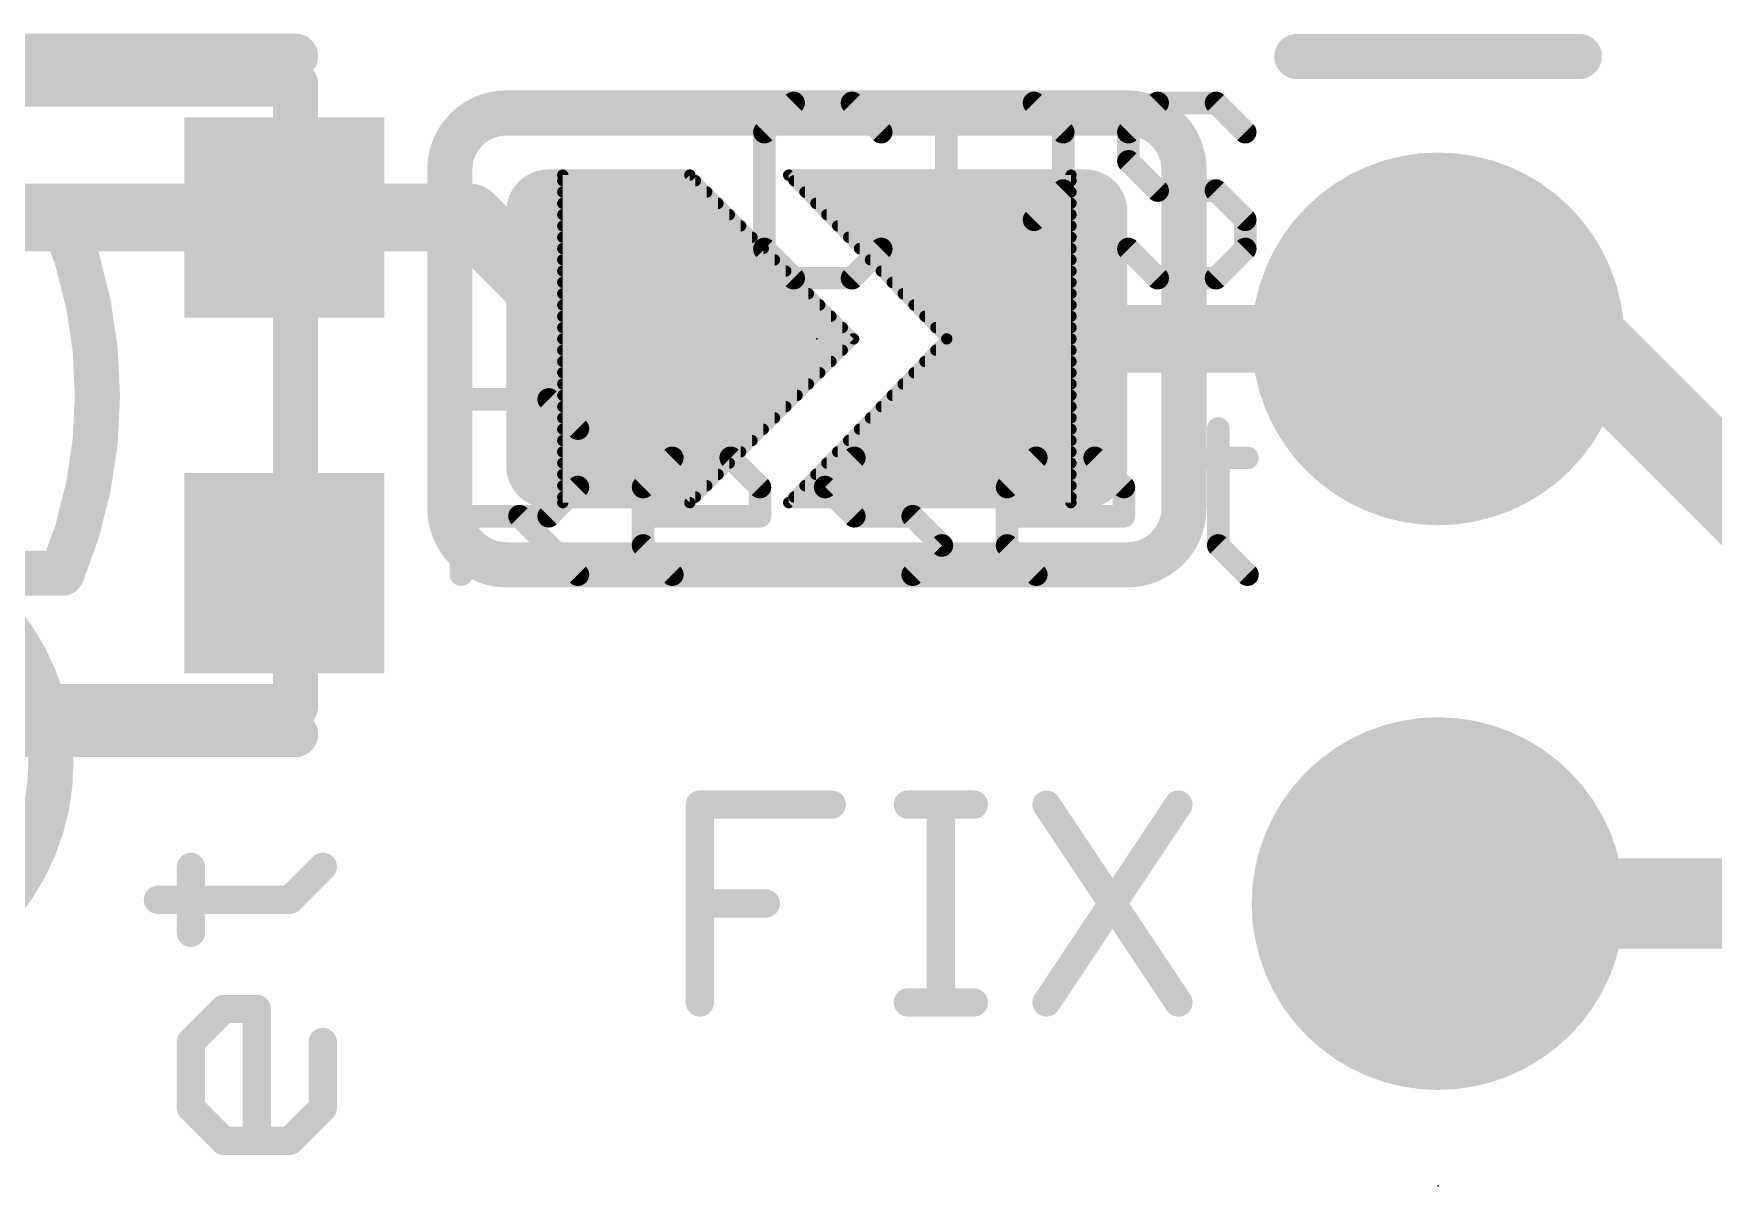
# Model space of a CAD drawing. Extents: x -7.4 to 58.7, y -8.7 to 28.8.
# Drawn here: x 22.13 to 29.69, y 12.66 to 17.88 of the extents above; entities that cross this region are included whole.
import ezdxf

# ---------------------------------------------------------------- set-up
doc = ezdxf.new("R2010")
doc.units = 0
for name, color, linetype in [('1', 12, 'CONTINUOUS'), ('16', 132, 'CONTINUOUS'), ('17', 110, 'CONTINUOUS'), ('21', 40, 'CONTINUOUS'), ('22', 6, 'CONTINUOUS'), ('23', 53, 'CONTINUOUS'), ('24', 53, 'CONTINUOUS'), ('51', 253, 'CONTINUOUS')]:
    doc.layers.add(name, color=color, linetype=linetype)

# ---------------------------------------------------------------- blocks, each defined once
blk = doc.blocks.new('RECT')
blk.add_solid([(-0.5, -0.5), (0.5, -0.5), (-0.5, 0.5), (0.5, 0.5)])
blk = doc.blocks.new('ROUNDP')
at = {"const_width": 0.5}
blk.add_lwpolyline([(0, -0.25, 1), (0, 0.25, 1), (0, -0.25)], format="xyb", dxfattribs=at)
blk = doc.blocks.new('RECT121920X243840R50')
at = {"const_width": 0.1905}
blk.add_lwpolyline([(0.2858, -0.5715), (0.2858, 0.5715, 0.4142), (0.1905, 0.6668), (-0.1905, 0.6668, 0.4142), (-0.2858, 0.5715), (-0.2858, -0.5715, 0.4142), (-0.1905, -0.6668), (0.1905, -0.6668, 0.4142)], format="xyb", close=True, dxfattribs=at)
blk.add_solid([(-0.2159, -0.5969), (0.2159, -0.5969), (-0.2159, 0.5969), (0.2159, 0.5969)])

msp = doc.modelspace()

# ---------------------------------------------------------------- linework, layer by layer
at = {"layer": '1'}
for points, const_width in [([(23.259, 17.056), (21.082, 17.056)], 0.254), ([(28.448, 16.51), (29.083, 16.51)], 0.4064), ([(29.083, 16.51), (36.576, 9.017)], 0.4064), ([(30.123, 13.97), (28.448, 13.97)], 0.4064)]:
    msp.add_lwpolyline(points, dxfattribs=dict(at, const_width=const_width))
for points, const_width in [([(23.259, 16.9925, 1), (23.259, 17.1195)], 0.127), ([(28.448, 16.6116, 1), (28.448, 16.4084)], 0.2032), ([(29.1548, 16.5818, 1), (29.0112, 16.4382)], 0.2032), ([(29.083, 16.4084, 1), (29.083, 16.6116)], 0.2032), ([(28.448, 14.0716, 1), (28.448, 13.8684)], 0.2032)]:
    msp.add_lwpolyline(points, format="xyb", dxfattribs=dict(at, const_width=const_width))
at = {"layer": '16'}
for points, const_width in [([(25.0825, 17.2466), (24.511, 17.2466)], 0.0508), ([(24.511, 17.2466), (24.511, 15.7734)], 0.0508), ([(24.511, 17.2212), (25.1079, 17.2212)], 0.0508), ([(25.8191, 16.51), (25.0825, 17.2466)], 0.0508), ([(26.2382, 16.51), (25.527, 17.2466)], 0.0508), ([(25.527, 17.2466), (26.797, 17.2466)], 0.0508), ([(25.5515, 17.2212), (26.797, 17.2212)], 0.0508), ([(26.797, 17.2466), (26.797, 15.7734)], 0.0508), ([(24.092, 17.056), (21.082, 17.056)], 0.3048), ([(24.638, 16.51), (24.092, 17.056)], 0.3048), ([(24.511, 17.1704), (25.1587, 17.1704)], 0.0508), ([(25.6006, 17.1704), (26.797, 17.1704)], 0.0508), ([(24.511, 17.1196), (25.2095, 17.1196)], 0.0508), ([(24.511, 17.0688), (25.2603, 17.0688)], 0.0508), ([(25.6496, 17.1196), (26.797, 17.1196)], 0.0508), ([(25.6987, 17.0688), (26.797, 17.0688)], 0.0508), ([(24.511, 17.018), (25.3111, 17.018)], 0.0508), ([(25.7477, 17.018), (26.797, 17.018)], 0.0508), ([(24.511, 16.9672), (25.3619, 16.9672)], 0.0508), ([(24.511, 16.9164), (25.4127, 16.9164)], 0.0508), ([(25.7968, 16.9672), (26.797, 16.9672)], 0.0508), ([(25.8458, 16.9164), (26.797, 16.9164)], 0.0508), ([(24.511, 16.8656), (25.4635, 16.8656)], 0.0508), ([(25.8949, 16.8656), (26.797, 16.8656)], 0.0508), ([(24.511, 16.8148), (25.5143, 16.8148)], 0.0508), ([(24.511, 16.764), (25.5651, 16.764)], 0.0508), ([(25.9439, 16.8148), (26.797, 16.8148)], 0.0508), ([(25.993, 16.764), (26.797, 16.764)], 0.0508), ([(24.511, 16.7132), (25.6159, 16.7132)], 0.0508), ([(26.042, 16.7132), (26.797, 16.7132)], 0.0508), ([(24.511, 16.6624), (25.6667, 16.6624)], 0.0508), ([(24.511, 16.6116), (25.7175, 16.6116)], 0.0508), ([(26.0911, 16.6624), (26.797, 16.6624)], 0.0508), ([(26.1401, 16.6116), (26.797, 16.6116)], 0.0508), ([(28.448, 16.51), (26.67, 16.51)], 0.3048), ([(24.511, 16.5608), (25.7683, 16.5608)], 0.0508), ([(26.1892, 16.5608), (26.797, 16.5608)], 0.0508), ([(24.511, 16.51), (25.8191, 16.51)], 0.0508), ([(24.511, 16.4592), (25.7683, 16.4592)], 0.0508), ([(25.0825, 15.7734), (25.8191, 16.51)], 0.0508), ([(25.527, 15.7734), (26.2382, 16.51)], 0.0508), ([(26.1892, 16.4592), (26.797, 16.4592)], 0.0508), ([(26.2382, 16.51), (26.797, 16.51)], 0.0508), ([(24.511, 16.4084), (25.7175, 16.4084)], 0.0508), ([(26.1401, 16.4084), (26.797, 16.4084)], 0.0508), ([(24.511, 16.3576), (25.6667, 16.3576)], 0.0508), ([(24.511, 16.3068), (25.6159, 16.3068)], 0.0508), ([(26.042, 16.3068), (26.797, 16.3068)], 0.0508), ([(26.0911, 16.3576), (26.797, 16.3576)], 0.0508), ([(24.511, 16.256), (25.5651, 16.256)], 0.0508), ([(25.993, 16.256), (26.797, 16.256)], 0.0508), ([(24.511, 16.2052), (25.5143, 16.2052)], 0.0508), ([(24.511, 16.1544), (25.4635, 16.1544)], 0.0508), ([(25.8949, 16.1544), (26.797, 16.1544)], 0.0508), ([(25.9439, 16.2052), (26.797, 16.2052)], 0.0508), ([(24.511, 16.1036), (25.4127, 16.1036)], 0.0508), ([(25.8458, 16.1036), (26.797, 16.1036)], 0.0508), ([(24.511, 16.0528), (25.3619, 16.0528)], 0.0508), ([(24.511, 16.002), (25.3111, 16.002)], 0.0508), ([(25.7477, 16.002), (26.797, 16.002)], 0.0508), ([(25.7968, 16.0528), (26.797, 16.0528)], 0.0508), ([(24.511, 15.9512), (25.2603, 15.9512)], 0.0508), ([(25.6987, 15.9512), (26.797, 15.9512)], 0.0508), ([(24.511, 15.9004), (25.2095, 15.9004)], 0.0508), ([(24.511, 15.8496), (25.1587, 15.8496)], 0.0508), ([(25.6006, 15.8496), (26.797, 15.8496)], 0.0508), ([(25.6496, 15.9004), (26.797, 15.9004)], 0.0508), ([(24.511, 15.7988), (25.1079, 15.7988)], 0.0508), ([(24.511, 15.7734), (25.0825, 15.7734)], 0.0508), ([(26.797, 15.7734), (25.527, 15.7734)], 0.0508), ([(25.5515, 15.7988), (26.797, 15.7988)], 0.0508)]:
    msp.add_lwpolyline(points, dxfattribs=dict(at, const_width=const_width))
for points, const_width in [([(24.511, 17.2593, 1), (24.511, 17.2339)], 0.0254), ([(24.5237, 17.2466, 1), (24.4983, 17.2466)], 0.0254), ([(24.511, 17.2339, 1), (24.511, 17.2085)], 0.0254), ([(25.0915, 17.2556, 1), (25.0735, 17.2376)], 0.0254), ([(25.0825, 17.2339, 1), (25.0825, 17.2593)], 0.0254), ([(25.1079, 17.2085, 1), (25.1079, 17.2339)], 0.0254), ([(25.5361, 17.2554, 1), (25.5179, 17.2378)], 0.0254), ([(25.527, 17.2593, 1), (25.527, 17.2339)], 0.0254), ([(25.5515, 17.2339, 1), (25.5515, 17.2085)], 0.0254), ([(26.8097, 17.2466, 1), (26.7843, 17.2466)], 0.0254), ([(26.797, 17.2339, 1), (26.797, 17.2593)], 0.0254), ([(26.797, 17.2085, 1), (26.797, 17.2339)], 0.0254), ([(24.1459, 17.1099, 1), (24.0381, 17.0021)], 0.1524), ([(24.092, 16.9798, 1), (24.092, 17.1322)], 0.1524), ([(24.511, 17.1831, 1), (24.511, 17.1577)], 0.0254), ([(25.1587, 17.1577, 1), (25.1587, 17.1831)], 0.0254), ([(25.6006, 17.1831, 1), (25.6006, 17.1577)], 0.0254), ([(26.797, 17.1577, 1), (26.797, 17.1831)], 0.0254), ([(24.511, 17.1323, 1), (24.511, 17.1069)], 0.0254), ([(24.511, 17.0815, 1), (24.511, 17.0561)], 0.0254), ([(25.2095, 17.1069, 1), (25.2095, 17.1323)], 0.0254), ([(25.2603, 17.0561, 1), (25.2603, 17.0815)], 0.0254), ([(25.6496, 17.1323, 1), (25.6496, 17.1069)], 0.0254), ([(25.6987, 17.0815, 1), (25.6987, 17.0561)], 0.0254), ([(26.797, 17.1069, 1), (26.797, 17.1323)], 0.0254), ([(26.797, 17.0561, 1), (26.797, 17.0815)], 0.0254), ([(24.511, 17.0307, 1), (24.511, 17.0053)], 0.0254), ([(25.3111, 17.0053, 1), (25.3111, 17.0307)], 0.0254), ([(25.7477, 17.0307, 1), (25.7477, 17.0053)], 0.0254), ([(26.797, 17.0053, 1), (26.797, 17.0307)], 0.0254), ([(24.511, 16.9799, 1), (24.511, 16.9545)], 0.0254), ([(24.511, 16.9291, 1), (24.511, 16.9037)], 0.0254), ([(25.3619, 16.9545, 1), (25.3619, 16.9799)], 0.0254), ([(25.4127, 16.9037, 1), (25.4127, 16.9291)], 0.0254), ([(25.7968, 16.9799, 1), (25.7968, 16.9545)], 0.0254), ([(25.8458, 16.9291, 1), (25.8458, 16.9037)], 0.0254), ([(26.797, 16.9545, 1), (26.797, 16.9799)], 0.0254), ([(26.797, 16.9037, 1), (26.797, 16.9291)], 0.0254), ([(24.511, 16.8783, 1), (24.511, 16.8529)], 0.0254), ([(25.4635, 16.8529, 1), (25.4635, 16.8783)], 0.0254), ([(25.8949, 16.8783, 1), (25.8949, 16.8529)], 0.0254), ([(26.797, 16.8529, 1), (26.797, 16.8783)], 0.0254), ([(24.511, 16.8275, 1), (24.511, 16.8021)], 0.0254), ([(24.511, 16.7767, 1), (24.511, 16.7513)], 0.0254), ([(25.5143, 16.8021, 1), (25.5143, 16.8275)], 0.0254), ([(25.5651, 16.7513, 1), (25.5651, 16.7767)], 0.0254), ([(25.9439, 16.8275, 1), (25.9439, 16.8021)], 0.0254), ([(25.993, 16.7767, 1), (25.993, 16.7513)], 0.0254), ([(26.797, 16.8021, 1), (26.797, 16.8275)], 0.0254), ([(26.797, 16.7513, 1), (26.797, 16.7767)], 0.0254), ([(24.511, 16.7259, 1), (24.511, 16.7005)], 0.0254), ([(25.6159, 16.7005, 1), (25.6159, 16.7259)], 0.0254), ([(26.042, 16.7259, 1), (26.042, 16.7005)], 0.0254), ([(26.797, 16.7005, 1), (26.797, 16.7259)], 0.0254), ([(24.511, 16.6751, 1), (24.511, 16.6497)], 0.0254), ([(24.511, 16.6243, 1), (24.511, 16.5989)], 0.0254), ([(24.5841, 16.4561, 1), (24.6919, 16.5639)], 0.1524), ([(25.6667, 16.6497, 1), (25.6667, 16.6751)], 0.0254), ([(25.7175, 16.5989, 1), (25.7175, 16.6243)], 0.0254), ([(26.0911, 16.6751, 1), (26.0911, 16.6497)], 0.0254), ([(26.1401, 16.6243, 1), (26.1401, 16.5989)], 0.0254), ([(26.67, 16.5862, 1), (26.67, 16.4338)], 0.1524), ([(26.797, 16.6497, 1), (26.797, 16.6751)], 0.0254), ([(26.797, 16.5989, 1), (26.797, 16.6243)], 0.0254), ([(28.448, 16.4338, 1), (28.448, 16.5862)], 0.1524), ([(24.511, 16.5735, 1), (24.511, 16.5481)], 0.0254), ([(25.7683, 16.5481, 1), (25.7683, 16.5735)], 0.0254), ([(26.1892, 16.5735, 1), (26.1892, 16.5481)], 0.0254), ([(26.797, 16.5481, 1), (26.797, 16.5735)], 0.0254), ([(24.511, 16.5227, 1), (24.511, 16.4973)], 0.0254), ([(24.511, 16.4719, 1), (24.511, 16.4465)], 0.0254), ([(25.7683, 16.4465, 1), (25.7683, 16.4719)], 0.0254), ([(25.8281, 16.501, 1), (25.8101, 16.519)], 0.0254), ([(25.8101, 16.501, 1), (25.8281, 16.519)], 0.0254), ([(25.8191, 16.4973, 1), (25.8191, 16.5227)], 0.0254), ([(26.1892, 16.4719, 1), (26.1892, 16.4465)], 0.0254), ([(26.2382, 16.5227, 1), (26.2382, 16.4973)], 0.0254), ([(26.2473, 16.5012, 1), (26.2291, 16.5188)], 0.0254), ([(26.2291, 16.5012, 1), (26.2473, 16.5188)], 0.0254), ([(26.797, 16.4973, 1), (26.797, 16.5227)], 0.0254), ([(26.797, 16.4465, 1), (26.797, 16.4719)], 0.0254), ([(24.511, 16.4211, 1), (24.511, 16.3957)], 0.0254), ([(25.7175, 16.3957, 1), (25.7175, 16.4211)], 0.0254), ([(26.1401, 16.4211, 1), (26.1401, 16.3957)], 0.0254), ([(26.797, 16.3957, 1), (26.797, 16.4211)], 0.0254), ([(24.511, 16.3703, 1), (24.511, 16.3449)], 0.0254), ([(24.511, 16.3195, 1), (24.511, 16.2941)], 0.0254), ([(25.6159, 16.2941, 1), (25.6159, 16.3195)], 0.0254), ([(25.6667, 16.3449, 1), (25.6667, 16.3703)], 0.0254), ([(26.042, 16.3195, 1), (26.042, 16.2941)], 0.0254), ([(26.0911, 16.3703, 1), (26.0911, 16.3449)], 0.0254), ([(26.797, 16.3449, 1), (26.797, 16.3703)], 0.0254), ([(26.797, 16.2941, 1), (26.797, 16.3195)], 0.0254), ([(24.511, 16.2687, 1), (24.511, 16.2433)], 0.0254), ([(25.5651, 16.2433, 1), (25.5651, 16.2687)], 0.0254), ([(25.993, 16.2687, 1), (25.993, 16.2433)], 0.0254), ([(26.797, 16.2433, 1), (26.797, 16.2687)], 0.0254), ([(24.511, 16.2179, 1), (24.511, 16.1925)], 0.0254), ([(24.511, 16.1671, 1), (24.511, 16.1417)], 0.0254), ([(25.4635, 16.1417, 1), (25.4635, 16.1671)], 0.0254), ([(25.5143, 16.1925, 1), (25.5143, 16.2179)], 0.0254), ([(25.8949, 16.1671, 1), (25.8949, 16.1417)], 0.0254), ([(25.9439, 16.2179, 1), (25.9439, 16.1925)], 0.0254), ([(26.797, 16.1925, 1), (26.797, 16.2179)], 0.0254), ([(26.797, 16.1417, 1), (26.797, 16.1671)], 0.0254), ([(24.511, 16.1163, 1), (24.511, 16.0909)], 0.0254), ([(25.4127, 16.0909, 1), (25.4127, 16.1163)], 0.0254), ([(25.8458, 16.1163, 1), (25.8458, 16.0909)], 0.0254), ([(26.797, 16.0909, 1), (26.797, 16.1163)], 0.0254), ([(24.511, 16.0655, 1), (24.511, 16.0401)], 0.0254), ([(24.511, 16.0147, 1), (24.511, 15.9893)], 0.0254), ([(25.3111, 15.9893, 1), (25.3111, 16.0147)], 0.0254), ([(25.3619, 16.0401, 1), (25.3619, 16.0655)], 0.0254), ([(25.7477, 16.0147, 1), (25.7477, 15.9893)], 0.0254), ([(25.7968, 16.0655, 1), (25.7968, 16.0401)], 0.0254), ([(26.797, 16.0401, 1), (26.797, 16.0655)], 0.0254), ([(26.797, 15.9893, 1), (26.797, 16.0147)], 0.0254), ([(24.511, 15.9639, 1), (24.511, 15.9385)], 0.0254), ([(25.2603, 15.9385, 1), (25.2603, 15.9639)], 0.0254), ([(25.6987, 15.9639, 1), (25.6987, 15.9385)], 0.0254), ([(26.797, 15.9385, 1), (26.797, 15.9639)], 0.0254), ([(24.511, 15.9131, 1), (24.511, 15.8877)], 0.0254), ([(24.511, 15.8623, 1), (24.511, 15.8369)], 0.0254), ([(25.1587, 15.8369, 1), (25.1587, 15.8623)], 0.0254), ([(25.2095, 15.8877, 1), (25.2095, 15.9131)], 0.0254), ([(25.6006, 15.8623, 1), (25.6006, 15.8369)], 0.0254), ([(25.6496, 15.9131, 1), (25.6496, 15.8877)], 0.0254), ([(26.797, 15.8877, 1), (26.797, 15.9131)], 0.0254), ([(26.797, 15.8369, 1), (26.797, 15.8623)], 0.0254), ([(24.511, 15.8115, 1), (24.511, 15.7861)], 0.0254), ([(24.511, 15.7861, 1), (24.511, 15.7607)], 0.0254), ([(25.0735, 15.7824, 1), (25.0915, 15.7644)], 0.0254), ([(25.0825, 15.7607, 1), (25.0825, 15.7861)], 0.0254), ([(25.1079, 15.7861, 1), (25.1079, 15.8115)], 0.0254), ([(25.527, 15.7861, 1), (25.527, 15.7607)], 0.0254), ([(25.5179, 15.7822, 1), (25.5361, 15.7646)], 0.0254), ([(25.5515, 15.8115, 1), (25.5515, 15.7861)], 0.0254), ([(26.797, 15.7861, 1), (26.797, 15.8115)], 0.0254), ([(26.797, 15.7607, 1), (26.797, 15.7861)], 0.0254), ([(24.4983, 15.7734, 1), (24.5237, 15.7734)], 0.0254), ([(26.7843, 15.7734, 1), (26.8097, 15.7734)], 0.0254)]:
    msp.add_lwpolyline(points, format="xyb", dxfattribs=dict(at, const_width=const_width))
at = {"layer": '21'}
for points, const_width in [([(19.109, 17.7814), (23.309, 17.7814)], 0.2032), ([(25.5494, 17.5711), (25.4181, 17.4398)], 0.1016), ([(25.8121, 17.5711), (25.5494, 17.5711)], 0.1016), ([(25.9435, 17.4398), (25.8121, 17.5711)], 0.1016), ([(26.2367, 16.783), (26.2367, 17.5711)], 0.1016), ([(26.2367, 17.5711), (26.6307, 17.5711)], 0.1016), ([(26.6307, 17.5711), (26.7621, 17.4398)], 0.1016), ([(27.1866, 17.5711), (27.0553, 17.4398)], 0.1016), ([(27.4493, 17.5711), (27.1866, 17.5711)], 0.1016), ([(27.5806, 17.4398), (27.4493, 17.5711)], 0.1016), ([(25.4181, 17.4398), (25.4181, 16.9144)], 0.1016), ([(26.7621, 17.4398), (26.7621, 17.1771)], 0.1016), ([(27.0553, 17.4398), (27.0553, 17.3084)], 0.1016), ([(27.0553, 17.3084), (27.1866, 17.1771)], 0.1016), ([(25.9435, 17.1771), (25.6808, 17.1771)], 0.1016), ([(25.9435, 16.9144), (25.9435, 17.1771)], 0.1016), ([(26.7621, 17.1771), (26.6307, 17.0457)], 0.1016), ([(27.1866, 17.1771), (27.4493, 17.1771)], 0.1016), ([(27.4493, 17.1771), (27.5806, 17.0457)], 0.1016), ([(26.6307, 17.0457), (26.2367, 17.0457)], 0.1016), ([(27.5806, 17.0457), (27.5806, 16.9144)], 0.1016), ([(25.4181, 16.9144), (25.5494, 16.783)], 0.1016), ([(25.8121, 16.783), (25.9435, 16.9144)], 0.1016), ([(27.1866, 16.783), (27.0553, 16.9144)], 0.1016), ([(27.5806, 16.9144), (27.4493, 16.783)], 0.1016), ([(25.5494, 16.783), (25.8121, 16.783)], 0.1016), ([(27.4493, 16.783), (27.1866, 16.783)], 0.1016), ([(24.0538, 15.4496), (24.0538, 16.2376)], 0.1016), ([(24.0538, 16.2376), (24.4478, 16.2376)], 0.1016), ([(24.4478, 16.2376), (24.5792, 16.1063)], 0.1016), ([(24.5792, 16.1063), (24.5792, 15.8436)], 0.1016), ([(27.4595, 16.1063), (27.4595, 15.5809)], 0.1016), ([(24.8724, 15.8436), (25.0037, 15.9749)], 0.1016), ([(25.0037, 15.9749), (25.2664, 15.9749)], 0.1016), ([(25.2664, 15.9749), (25.3978, 15.8436)], 0.1016), ([(25.691, 15.8436), (25.8223, 15.9749)], 0.1016), ([(25.8223, 15.9749), (26.2163, 15.9749)], 0.1016), ([(26.5095, 15.8436), (26.6409, 15.9749)], 0.1016), ([(26.6409, 15.9749), (26.9036, 15.9749)], 0.1016), ([(26.9036, 15.9749), (27.0349, 15.8436)], 0.1016), ([(27.3281, 15.9749), (27.5908, 15.9749)], 0.1016), ([(24.5792, 15.8436), (24.4478, 15.7122)], 0.1016), ([(24.8724, 15.5809), (24.8724, 15.8436)], 0.1016), ([(25.3978, 15.8436), (25.3978, 15.7122)], 0.1016), ([(25.8223, 15.7122), (25.691, 15.8436)], 0.1016), ([(26.5095, 15.5809), (26.5095, 15.8436)], 0.1016), ([(27.0349, 15.8436), (27.0349, 15.7122)], 0.1016), ([(24.4478, 15.7122), (24.0538, 15.7122)], 0.1016), ([(24.3165, 15.7122), (24.5792, 15.4496)], 0.1016), ([(25.3978, 15.7122), (24.8724, 15.7122)], 0.1016), ([(26.085, 15.7122), (25.8223, 15.7122)], 0.1016), ([(26.2163, 15.5809), (26.085, 15.7122)], 0.1016), ([(27.0349, 15.7122), (26.5095, 15.7122)], 0.1016), ([(25.0037, 15.4496), (24.8724, 15.5809)], 0.1016), ([(26.085, 15.4496), (26.2163, 15.5809)], 0.1016), ([(26.6409, 15.4496), (26.5095, 15.5809)], 0.1016), ([(27.4595, 15.5809), (27.5908, 15.4496)], 0.1016), ([(25.2664, 15.4496), (25.0037, 15.4496)], 0.1016), ([(25.691, 15.4496), (26.085, 15.4496)], 0.1016), ([(26.9036, 15.4496), (26.6409, 15.4496)], 0.1016), ([(23.309, 14.7306), (19.109, 14.7306)], 0.2032), ([(25.1278, 13.5255), (25.1278, 14.4153)], 0.127), ([(25.1278, 14.4153), (25.721, 14.4153)], 0.127), ([(26.0633, 14.4153), (26.3599, 14.4153)], 0.127), ([(26.2116, 13.5255), (26.2116, 14.4153)], 0.127), ([(26.687, 14.4153), (27.2802, 13.5255)], 0.127), ([(27.2802, 14.4153), (26.687, 13.5255)], 0.127), ([(22.8383, 13.8386), (22.8383, 14.1352)], 0.127), ([(23.2832, 13.9869), (23.4315, 14.1352)], 0.127), ([(22.69, 13.9869), (23.2832, 13.9869)], 0.127), ([(25.1278, 13.9704), (25.4244, 13.9704)], 0.127), ([(22.8383, 13.3479), (22.9866, 13.4962)], 0.127), ([(22.9866, 13.4962), (23.1349, 13.4962)], 0.127), ([(23.1349, 13.4962), (23.1349, 12.9031)], 0.127), ([(26.0633, 13.5255), (26.3599, 13.5255)], 0.127), ([(22.8383, 13.0513), (22.8383, 13.3479)], 0.127), ([(23.4315, 13.3479), (23.4315, 13.0513)], 0.127), ([(22.9866, 12.9031), (22.8383, 13.0513)], 0.127), ([(23.4315, 13.0513), (23.2832, 12.9031)], 0.127), ([(23.2832, 12.9031), (22.9866, 12.9031)], 0.127)]:
    msp.add_lwpolyline(points, dxfattribs=dict(at, const_width=const_width))
for points, const_width in [([(23.309, 17.7306, 1), (23.309, 17.8322)], 0.1016), ([(25.5494, 17.5965, 1), (25.5494, 17.5457)], 0.0508), ([(25.5674, 17.5532, 1), (25.5315, 17.5891)], 0.0508), ([(25.8301, 17.5891, 1), (25.7942, 17.5532)], 0.0508), ([(25.8121, 17.5457, 1), (25.8121, 17.5965)], 0.0508), ([(26.2621, 17.5711, 1), (26.2113, 17.5711)], 0.0508), ([(26.2367, 17.5965, 1), (26.2367, 17.5457)], 0.0508), ([(26.6487, 17.5891, 1), (26.6128, 17.5532)], 0.0508), ([(26.6307, 17.5457, 1), (26.6307, 17.5965)], 0.0508), ([(27.1866, 17.5965, 1), (27.1866, 17.5457)], 0.0508), ([(27.2046, 17.5532, 1), (27.1686, 17.5891)], 0.0508), ([(27.4673, 17.5891, 1), (27.4313, 17.5532)], 0.0508), ([(27.4493, 17.5457, 1), (27.4493, 17.5965)], 0.0508), ([(25.4435, 17.4398, 1), (25.3927, 17.4398)], 0.0508), ([(25.4001, 17.4577, 1), (25.4361, 17.4218)], 0.0508), ([(25.9255, 17.4218, 1), (25.9614, 17.4577)], 0.0508), ([(26.7875, 17.4398, 1), (26.7367, 17.4398)], 0.0508), ([(26.7441, 17.4218, 1), (26.78, 17.4577)], 0.0508), ([(27.0807, 17.4398, 1), (27.0299, 17.4398)], 0.0508), ([(27.0373, 17.4577, 1), (27.0732, 17.4218)], 0.0508), ([(27.5627, 17.4218, 1), (27.5986, 17.4577)], 0.0508), ([(27.0732, 17.3264, 1), (27.0373, 17.2905)], 0.0508), ([(27.0299, 17.3084, 1), (27.0807, 17.3084)], 0.0508), ([(25.6808, 17.2025, 1), (25.6808, 17.1517)], 0.0508), ([(25.9689, 17.1771, 1), (25.9181, 17.1771)], 0.0508), ([(25.9435, 17.1517, 1), (25.9435, 17.2025)], 0.0508), ([(26.78, 17.1591, 1), (26.7441, 17.195)], 0.0508), ([(27.1866, 17.2025, 1), (27.1866, 17.1517)], 0.0508), ([(27.4673, 17.195, 1), (27.4313, 17.1591)], 0.0508), ([(27.4493, 17.1517, 1), (27.4493, 17.2025)], 0.0508), ([(26.7367, 17.1771, 1), (26.7875, 17.1771)], 0.0508), ([(27.1686, 17.1591, 1), (27.2046, 17.195)], 0.0508), ([(26.2367, 17.0711, 1), (26.2367, 17.0203)], 0.0508), ([(26.6128, 17.0637, 1), (26.6487, 17.0278)], 0.0508), ([(26.6307, 17.0203, 1), (26.6307, 17.0711)], 0.0508), ([(27.606, 17.0457, 1), (27.5552, 17.0457)], 0.0508), ([(27.5627, 17.0278, 1), (27.5986, 17.0637)], 0.0508), ([(25.4361, 16.9324, 1), (25.4001, 16.8964)], 0.0508), ([(25.3927, 16.9144, 1), (25.4435, 16.9144)], 0.0508), ([(25.9181, 16.9144, 1), (25.9689, 16.9144)], 0.0508), ([(25.9614, 16.8964, 1), (25.9255, 16.9324)], 0.0508), ([(27.0732, 16.9324, 1), (27.0373, 16.8964)], 0.0508), ([(27.5552, 16.9144, 1), (27.606, 16.9144)], 0.0508), ([(27.5986, 16.8964, 1), (27.5627, 16.9324)], 0.0508), ([(25.5494, 16.8085, 1), (25.5494, 16.7576)], 0.0508), ([(25.5315, 16.7651, 1), (25.5674, 16.801)], 0.0508), ([(25.7942, 16.801, 1), (25.8301, 16.7651)], 0.0508), ([(25.8121, 16.7576, 1), (25.8121, 16.8085)], 0.0508), ([(26.2113, 16.783, 1), (26.2621, 16.783)], 0.0508), ([(27.1866, 16.8085, 1), (27.1866, 16.7576)], 0.0508), ([(27.1686, 16.7651, 1), (27.2046, 16.801)], 0.0508), ([(27.4313, 16.801, 1), (27.4673, 16.7651)], 0.0508), ([(27.4493, 16.7576, 1), (27.4493, 16.8085)], 0.0508), ([(24.0792, 16.2376, 1), (24.0284, 16.2376)], 0.0508), ([(24.0538, 16.263, 1), (24.0538, 16.2122)], 0.0508), ([(24.4658, 16.2556, 1), (24.4299, 16.2197)], 0.0508), ([(24.4478, 16.2122, 1), (24.4478, 16.263)], 0.0508), ([(24.6046, 16.1063, 1), (24.5538, 16.1063)], 0.0508), ([(24.5612, 16.0883, 1), (24.5971, 16.1242)], 0.0508), ([(27.4849, 16.1063, 1), (27.4341, 16.1063)], 0.0508), ([(25.0037, 16.0003, 1), (25.0037, 15.9495)], 0.0508), ([(25.0217, 15.957, 1), (24.9858, 15.9929)], 0.0508), ([(25.2844, 15.9929, 1), (25.2485, 15.957)], 0.0508), ([(25.2664, 15.9495, 1), (25.2664, 16.0003)], 0.0508), ([(25.8223, 16.0003, 1), (25.8223, 15.9495)], 0.0508), ([(25.8403, 15.957, 1), (25.8043, 15.9929)], 0.0508), ([(26.2163, 15.9495, 1), (26.2163, 16.0003)], 0.0508), ([(26.6409, 16.0003, 1), (26.6409, 15.9495)], 0.0508), ([(26.6588, 15.957, 1), (26.6229, 15.9929)], 0.0508), ([(26.9215, 15.9929, 1), (26.8856, 15.957)], 0.0508), ([(26.9036, 15.9495, 1), (26.9036, 16.0003)], 0.0508), ([(27.3281, 16.0003, 1), (27.3281, 15.9495)], 0.0508), ([(27.5908, 15.9495, 1), (27.5908, 16.0003)], 0.0508), ([(24.5538, 15.8436, 1), (24.6046, 15.8436)], 0.0508), ([(24.5971, 15.8256, 1), (24.5612, 15.8615)], 0.0508), ([(24.8978, 15.8436, 1), (24.847, 15.8436)], 0.0508), ([(24.8544, 15.8615, 1), (24.8903, 15.8256)], 0.0508), ([(25.4232, 15.8436, 1), (25.3724, 15.8436)], 0.0508), ([(25.3798, 15.8256, 1), (25.4157, 15.8615)], 0.0508), ([(25.7089, 15.8615, 1), (25.673, 15.8256)], 0.0508), ([(25.673, 15.8615, 1), (25.7089, 15.8256)], 0.0508), ([(26.5349, 15.8436, 1), (26.4841, 15.8436)], 0.0508), ([(26.4916, 15.8615, 1), (26.5275, 15.8256)], 0.0508), ([(27.0603, 15.8436, 1), (27.0095, 15.8436)], 0.0508), ([(27.017, 15.8256, 1), (27.0529, 15.8615)], 0.0508), ([(24.0538, 15.7376, 1), (24.0538, 15.6868)], 0.0508), ([(24.3345, 15.7302, 1), (24.2985, 15.6943)], 0.0508), ([(24.4299, 15.7302, 1), (24.4658, 15.6943)], 0.0508), ([(24.4478, 15.6868, 1), (24.4478, 15.7376)], 0.0508), ([(24.8724, 15.7376, 1), (24.8724, 15.6868)], 0.0508), ([(25.3724, 15.7122, 1), (25.4232, 15.7122)], 0.0508), ([(25.3978, 15.6868, 1), (25.3978, 15.7376)], 0.0508), ([(25.8223, 15.7376, 1), (25.8223, 15.6868)], 0.0508), ([(25.8043, 15.6943, 1), (25.8403, 15.7302)], 0.0508), ([(26.103, 15.7302, 1), (26.067, 15.6943)], 0.0508), ([(26.085, 15.6868, 1), (26.085, 15.7376)], 0.0508), ([(26.5095, 15.7376, 1), (26.5095, 15.6868)], 0.0508), ([(27.0095, 15.7122, 1), (27.0603, 15.7122)], 0.0508), ([(27.0349, 15.6868, 1), (27.0349, 15.7376)], 0.0508), ([(24.8903, 15.5989, 1), (24.8544, 15.5629)], 0.0508), ([(24.847, 15.5809, 1), (24.8978, 15.5809)], 0.0508), ([(26.2343, 15.5629, 1), (26.1984, 15.5989)], 0.0508), ([(26.1984, 15.5629, 1), (26.2343, 15.5989)], 0.0508), ([(26.5275, 15.5989, 1), (26.4916, 15.5629)], 0.0508), ([(26.4841, 15.5809, 1), (26.5349, 15.5809)], 0.0508), ([(27.4774, 15.5989, 1), (27.4415, 15.5629)], 0.0508), ([(27.4341, 15.5809, 1), (27.4849, 15.5809)], 0.0508), ([(24.5612, 15.4316, 1), (24.5971, 15.4675)], 0.0508), ([(25.0037, 15.4749, 1), (25.0037, 15.4242)], 0.0508), ([(24.9858, 15.4316, 1), (25.0217, 15.4675)], 0.0508), ([(25.2664, 15.4242, 1), (25.2664, 15.4749)], 0.0508), ([(25.691, 15.4749, 1), (25.691, 15.4242)], 0.0508), ([(26.067, 15.4675, 1), (26.103, 15.4316)], 0.0508), ([(26.085, 15.4242, 1), (26.085, 15.4749)], 0.0508), ([(26.6409, 15.4749, 1), (26.6409, 15.4242)], 0.0508), ([(26.6229, 15.4316, 1), (26.6588, 15.4675)], 0.0508), ([(26.9036, 15.4242, 1), (26.9036, 15.4749)], 0.0508), ([(27.5728, 15.4316, 1), (27.6088, 15.4675)], 0.0508), ([(24.0284, 15.4496, 1), (24.0792, 15.4496)], 0.0508), ([(23.309, 14.6798, 1), (23.309, 14.7814)], 0.1016), ([(25.1595, 14.4153, 1), (25.096, 14.4153)], 0.0635), ([(25.1278, 14.447, 1), (25.1278, 14.3835)], 0.0635), ([(25.721, 14.3835, 1), (25.721, 14.447)], 0.0635), ([(26.0633, 14.447, 1), (26.0633, 14.3835)], 0.0635), ([(26.2433, 14.4153, 1), (26.1798, 14.4153)], 0.0635), ([(26.3599, 14.3835, 1), (26.3599, 14.447)], 0.0635), ([(26.7134, 14.4329, 1), (26.6606, 14.3976)], 0.0635), ([(27.3066, 14.3976, 1), (27.2537, 14.4329)], 0.0635), ([(22.8701, 14.1352, 1), (22.8066, 14.1352)], 0.0635), ([(23.454, 14.1127, 1), (23.409, 14.1576)], 0.0635), ([(22.69, 14.0186, 1), (22.69, 13.9551)], 0.0635), ([(23.2608, 14.0093, 1), (23.3057, 13.9644)], 0.0635), ([(23.2832, 13.9551, 1), (23.2832, 14.0186)], 0.0635), ([(25.1278, 14.0021, 1), (25.1278, 13.9386)], 0.0635), ([(25.4244, 13.9386, 1), (25.4244, 14.0021)], 0.0635), ([(22.8066, 13.8386, 1), (22.8701, 13.8386)], 0.0635), ([(22.9866, 13.528, 1), (22.9866, 13.4645)], 0.0635), ([(23.0091, 13.4738, 1), (22.9642, 13.5187)], 0.0635), ([(23.1667, 13.4962, 1), (23.1032, 13.4962)], 0.0635), ([(23.1349, 13.4645, 1), (23.1349, 13.528)], 0.0635), ([(25.096, 13.5255, 1), (25.1595, 13.5255)], 0.0635), ([(26.0633, 13.5573, 1), (26.0633, 13.4938)], 0.0635), ([(26.1798, 13.5255, 1), (26.2433, 13.5255)], 0.0635), ([(26.3599, 13.4938, 1), (26.3599, 13.5573)], 0.0635), ([(26.6606, 13.5431, 1), (26.7134, 13.5079)], 0.0635), ([(27.2537, 13.5079, 1), (27.3066, 13.5431)], 0.0635), ([(22.8701, 13.3479, 1), (22.8066, 13.3479)], 0.0635), ([(22.8159, 13.3704, 1), (22.8608, 13.3255)], 0.0635), ([(23.4632, 13.3479, 1), (23.3998, 13.3479)], 0.0635), ([(22.8066, 13.0513, 1), (22.8701, 13.0513)], 0.0635), ([(22.8608, 13.0738, 1), (22.8159, 13.0289)], 0.0635), ([(23.3998, 13.0513, 1), (23.4632, 13.0513)], 0.0635), ([(23.454, 13.0289, 1), (23.409, 13.0738)], 0.0635), ([(22.9866, 12.9348, 1), (22.9866, 12.8713)], 0.0635), ([(22.9642, 12.8806, 1), (23.0091, 12.9255)], 0.0635), ([(23.1032, 12.9031, 1), (23.1667, 12.9031)], 0.0635), ([(23.2608, 12.9255, 1), (23.3057, 12.8806)], 0.0635), ([(23.2832, 12.8713, 1), (23.2832, 12.9348)], 0.0635)]:
    msp.add_lwpolyline(points, format="xyb", dxfattribs=dict(at, const_width=const_width))
at = {"layer": '22'}
for points, const_width in [([(24.257, 17.526, 0.4142), (24.003, 17.272)], 0.2032), ([(24.257, 17.5768, 1), (24.257, 17.4752)], 0.1016), ([(24.257, 17.4752, 1), (24.257, 17.5768)], 0.1016), ([(27.305, 17.272, 0.4142), (27.051, 17.526)], 0.2032), ([(27.051, 17.5768, 1), (27.051, 17.4752)], 0.1016), ([(27.051, 17.4752, 1), (27.051, 17.5768)], 0.1016), ([(24.0538, 17.272, 1), (23.9522, 17.272)], 0.1016), ([(23.9522, 17.272, 1), (24.0538, 17.272)], 0.1016), ([(27.3558, 17.272, 1), (27.2542, 17.272)], 0.1016), ([(27.2542, 17.272, 1), (27.3558, 17.272)], 0.1016), ([(24.003, 15.748, 0.4142), (24.257, 15.494)], 0.2032), ([(24.0538, 15.748, 1), (23.9522, 15.748)], 0.1016), ([(23.9522, 15.748, 1), (24.0538, 15.748)], 0.1016), ([(27.051, 15.494, 0.4142), (27.305, 15.748)], 0.2032), ([(27.3558, 15.748, 1), (27.2542, 15.748)], 0.1016), ([(27.2542, 15.748, 1), (27.3558, 15.748)], 0.1016), ([(21.209, 13.605, 1), (21.209, 15.605, 1), (21.209, 13.605)], 0.2032), ([(24.257, 15.5448, 1), (24.257, 15.4432)], 0.1016), ([(24.257, 15.4432, 1), (24.257, 15.5448)], 0.1016), ([(27.051, 15.5448, 1), (27.051, 15.4432)], 0.1016), ([(27.051, 15.4432, 1), (27.051, 15.5448)], 0.1016)]:
    msp.add_lwpolyline(points, format="xyb", dxfattribs=dict(at, const_width=const_width))
at = {"layer": '22', "const_width": 0.2032}
for points in [[(27.051, 17.526), (24.257, 17.526)], [(24.003, 17.272), (24.003, 15.748)], [(27.305, 17.272), (27.305, 15.748)], [(24.257, 15.494), (27.051, 15.494)]]:
    msp.add_lwpolyline(points, dxfattribs=at)
at = {"layer": '23'}
msp.add_point((28.448, 12.7), dxfattribs=at)
at = {"layer": '24'}
msp.add_point((25.654, 16.51), dxfattribs=at)
at = {"layer": '51', "const_width": 0.2032}
for points in [[(29.083, 17.78), (27.813, 17.78)], [(19.109, 17.656), (23.309, 17.656)], [(23.309, 17.656), (23.309, 14.856)], [(20.159, 17.056), (22.259, 17.056)], [(22.259, 15.456), (20.159, 15.456)], [(23.309, 14.856), (19.109, 14.856)]]:
    msp.add_lwpolyline(points, dxfattribs=at)
at = {"layer": '51'}
for points, const_width in [([(27.813, 17.8308, 1), (27.813, 17.7292)], 0.1016), ([(29.083, 17.7292, 1), (29.083, 17.8308)], 0.1016), ([(23.3598, 17.656, 1), (23.2582, 17.656)], 0.1016), ([(23.309, 17.6052, 1), (23.309, 17.7068)], 0.1016), ([(22.259, 15.456, 0.1989), (22.259, 17.056)], 0.2032), ([(22.3059, 17.0754, 1), (22.2121, 17.0366)], 0.1016), ([(22.259, 17.0052, 1), (22.259, 17.1068)], 0.1016), ([(22.2121, 15.4754, 1), (22.3059, 15.4366)], 0.1016), ([(22.259, 15.4052, 1), (22.259, 15.5068)], 0.1016), ([(23.2582, 14.856, 1), (23.3598, 14.856)], 0.1016), ([(23.309, 14.8052, 1), (23.309, 14.9068)], 0.1016)]:
    msp.add_lwpolyline(points, format="xyb", dxfattribs=dict(at, const_width=const_width))

# ---------------------------------------------------------------- block references
at = {"layer": '1', "xscale": 0.9, "yscale": 0.9, "rotation": 180}
for p in [(23.259, 17.056), (23.259, 15.456)]:
    msp.add_blockref('RECT', p, dxfattribs=at)
at = {"layer": '16'}
for p in [(24.638, 16.51), (26.67, 16.51)]:
    msp.add_blockref('RECT121920X243840R50', p, dxfattribs=at)
at = {"layer": '17', "xscale": 1.6764, "yscale": 1.6764}
for p in [(28.448, 16.51), (28.448, 16.51), (28.448, 13.97), (28.448, 13.97)]:
    msp.add_blockref('ROUNDP', p, dxfattribs=at)
at = {"layer": '51', "xscale": 0.508, "yscale": 0.508, "rotation": 270}
for p in [(28.448, 16.51), (28.448, 13.97)]:
    msp.add_blockref('RECT', p, dxfattribs=at)

doc.saveas('drawing.dxf')
